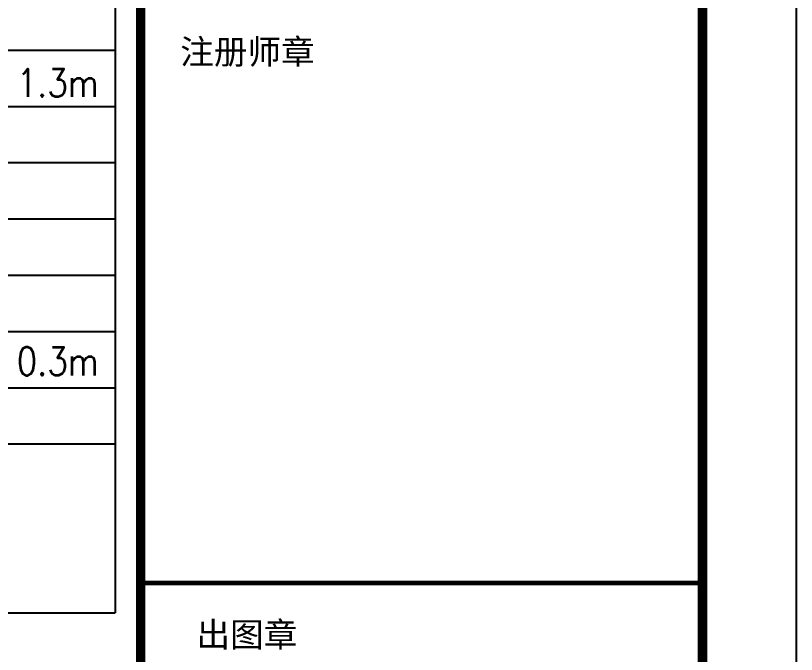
# Model space of a CAD drawing. Extents: x 1060579 to 1383165, y 581819 to 1037910.
# Drawn here: x 1287186 to 1295505, y 887466 to 894278 of the extents above; entities that cross this region are included whole.
import ezdxf

# ---------------------------------------------------------------- set-up
doc = ezdxf.new("R2010")
doc.units = 0
doc.header["$LTSCALE"] = 1000
doc.header["$MEASUREMENT"] = 0
for name, color, linetype in [('PUB_TITLE', 4, 'Continuous'), ('图框', 7, 'Continuous'), ('文字', 6, 'Continuous')]:
    doc.layers.add(name, color=color, linetype=linetype)
doc.styles.add('ACC', font='txt.shx', dxfattribs={"width": 0.9, "bigfont": 'hztxt.shx'})
doc.styles.add('黑体', font='simhei.ttf')

# ---------------------------------------------------------------- blocks, each defined once
blk = doc.blocks.new('A$C31D40216')
at = {"layer": '图框', "color": 4, "const_width": 148}
blk.add_lwpolyline([(74, 60000), (74, 0)], dxfattribs=at)
at = {"layer": '图框', "color": 0, "const_width": 75}
blk.add_lwpolyline([(74, 22160), (9088, 22160)], dxfattribs=at)
at = {"layer": '图框', "color": 4, "style": '黑体'}
for s, p in [('注册师章', (707, 30463)), ('出图章', (967, 21139))]:
    blk.add_text(s, height=394.4, dxfattribs=at).set_placement(p)

msp = doc.modelspace()

# ---------------------------------------------------------------- linework, layer by layer
at = {"layer": 'PUB_TITLE'}
msp.add_lwpolyline([(1236104.7, 872452.2), (1295504.7, 872452.2), (1295504.7, 914452.2), (1236104.7, 914452.2)], close=True, dxfattribs=at)
at = {"layer": 'PUB_TITLE', "const_width": 100}
msp.add_lwpolyline([(1238604.7, 873452.2), (1294504.7, 873452.2), (1294504.7, 913452.2), (1238604.7, 913452.2)], close=True, dxfattribs=at)
at = {"layer": '文字'}
for p, q in [((1288248.1, 898528.1), (1288248.1, 889709.6)), ((1272741.5, 893909.6), (1288248.1, 893909.6)), ((1272741.5, 893309.6), (1288248.1, 893309.6)), ((1272741.5, 892709.6), (1288248.1, 892709.6)), ((1272741.5, 892109.6), (1288248.1, 892109.6)), ((1272741.5, 891509.6), (1288248.1, 891509.6)), ((1272741.5, 890909.6), (1288248.1, 890909.6)), ((1272741.5, 890309.6), (1288248.1, 890309.6)), ((1272746.8, 889709.6), (1288248.1, 889709.6)), ((1288248.1, 889709.6), (1288248.1, 887909.6)), ((1272746.8, 887909.6), (1288248.1, 887909.6))]:
    msp.add_line(p, q, dxfattribs=at)

# ---------------------------------------------------------------- block references
at = {"xscale": 0.6666666666666666, "yscale": 0.6666666666666666, "zscale": 0.6666666666666666}
msp.add_blockref('A$C31D40216', (1288468, 873452.2), dxfattribs=at)

# ---------------------------------------------------------------- texts
at = {"layer": '文字', "style": 'ACC', "width": 0.85}
for s, p in [('1.3m', (1287196.9, 893409.8)), ('0.3m', (1287196.9, 890441.6))]:
    msp.add_text(s, height=300, dxfattribs=at).set_placement(p)

doc.saveas('drawing.dxf')
